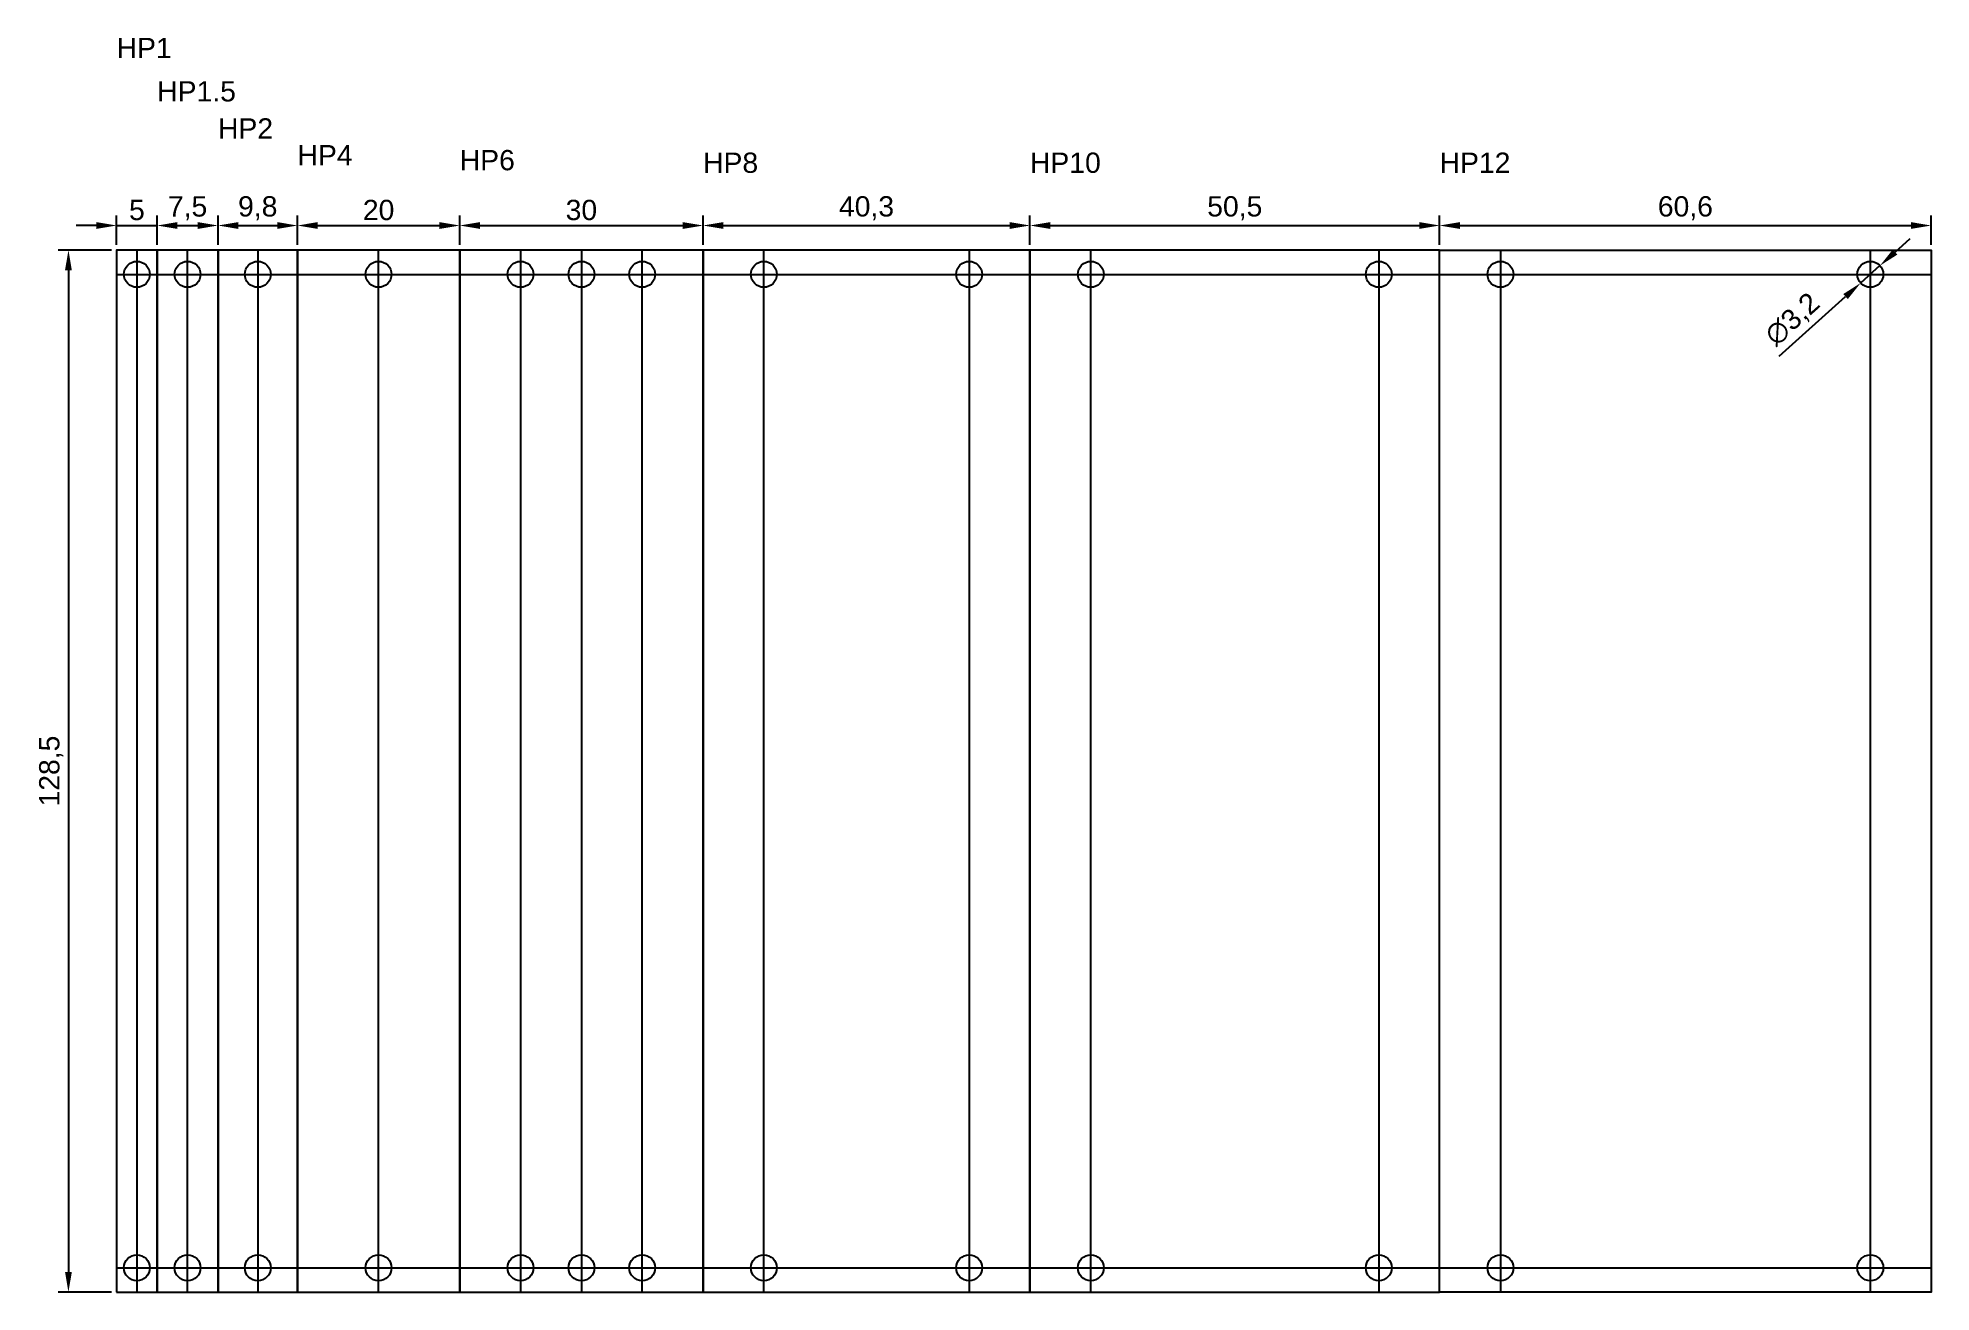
# Model space of a CAD drawing. Header units: millimetres. Extents: x -10 to 224, y 0 to 155.
import ezdxf

# ---------------------------------------------------------------- set-up
doc = ezdxf.new("R2010")
doc.units = ezdxf.units.MM
for name, color, linetype in [('01 Cuts', 7, 'Continuous'), ('03 Name', 4, 'Continuous'), ('04 Ano', 3, 'Continuous'), ('05 Hole', 6, 'Continuous'), ('10 Guide', 252, 'Continuous')]:
    doc.layers.add(name, color=color, linetype=linetype)
doc.styles.get("Standard").update_dxf_attribs({"font": 'arial.ttf'})
doc.dimstyles.new('ISO-25', dxfattribs={"dimtxt": 2.5, "dimasz": 2.5, "dimexe": 1.25, "dimexo": 0.625, "dimtad": 1, "dimtxsty": 'Standard', "dimcen": 2.5, "dimadec": 0, "dimazin": 0, "dimtfac": 1, "dimtmove": 0, "dimatfit": 3, "dimfxl": 1, "dimarcsym": 0})

# ---------------------------------------------------------------- blocks, each defined once
blk = doc.blocks.new('*D1')
at = {"layer": '04 Ano', "color": 0, "lineweight": -2, "transparency": 16777216}
for p, q in [((-2.5, 131.52), (-5, 131.52)), ((0, 129.12), (0, 132.77)), ((0, 131.52), (5, 131.52)), ((5, 129.12), (5, 132.77)), ((7.5, 131.52), (10, 131.52))]:
    blk.add_line(p, q, dxfattribs=at)
at = {"layer": '04 Ano', "color": 0, "transparency": 16777216}
for points in [[(-2.5, 131.94), (-2.5, 131.1), (0, 131.52)], [(7.5, 131.94), (7.5, 131.1), (5, 131.52)]]:
    blk.add_solid(points, dxfattribs=at)
at = {"layer": 'Defpoints', "color": 0, "transparency": 16777216}
for p in [(5, 131.52), (0, 128.5), (5, 128.5)]:
    blk.add_point(p, dxfattribs=at)
at = {"layer": '04 Ano', "color": 0, "transparency": 16777216, "insert": (2.5, 133.42), "char_height": 2.5, "attachment_point": 5}
blk.add_mtext('5', dxfattribs=at)
blk = doc.blocks.new('*D2')
at = {"layer": '04 Ano', "color": 0, "lineweight": -2, "transparency": 16777216}
for p, q in [((5, 129.12), (5, 132.77)), ((7.5, 131.52), (10, 131.52)), ((12.5, 129.12), (12.5, 132.77))]:
    blk.add_line(p, q, dxfattribs=at)
at = {"layer": '04 Ano', "color": 0, "transparency": 16777216}
for points in [[(7.5, 131.94), (7.5, 131.1), (5, 131.52)], [(10, 131.94), (10, 131.1), (12.5, 131.52)]]:
    blk.add_solid(points, dxfattribs=at)
at = {"layer": 'Defpoints', "color": 0, "transparency": 16777216}
for p in [(12.5, 131.52), (5, 128.5), (12.5, 128.5)]:
    blk.add_point(p, dxfattribs=at)
at = {"layer": '04 Ano', "color": 0, "transparency": 16777216, "insert": (8.75, 133.64), "char_height": 2.5, "attachment_point": 5}
blk.add_mtext('7,5', dxfattribs=at)
blk = doc.blocks.new('*D3')
at = {"layer": '04 Ano', "color": 0, "lineweight": -2, "transparency": 16777216}
for p, q in [((12.5, 129.12), (12.5, 132.77)), ((15, 131.52), (19.8, 131.52)), ((22.3, 129.12), (22.3, 132.77))]:
    blk.add_line(p, q, dxfattribs=at)
at = {"layer": '04 Ano', "color": 0, "transparency": 16777216}
for points in [[(15, 131.94), (15, 131.1), (12.5, 131.52)], [(19.8, 131.94), (19.8, 131.1), (22.3, 131.52)]]:
    blk.add_solid(points, dxfattribs=at)
at = {"layer": 'Defpoints', "color": 0, "transparency": 16777216}
for p in [(22.3, 131.52), (12.5, 128.5), (22.3, 128.5)]:
    blk.add_point(p, dxfattribs=at)
at = {"layer": '04 Ano', "color": 0, "transparency": 16777216, "insert": (17.4, 133.65), "char_height": 2.5, "attachment_point": 5}
blk.add_mtext('9,8', dxfattribs=at)
blk = doc.blocks.new('*D4')
at = {"layer": '04 Ano', "color": 0, "lineweight": -2, "transparency": 16777216}
for p, q in [((22.3, 129.12), (22.3, 132.77)), ((24.8, 131.52), (39.8, 131.52)), ((42.3, 129.12), (42.3, 132.77))]:
    blk.add_line(p, q, dxfattribs=at)
at = {"layer": '04 Ano', "color": 0, "transparency": 16777216}
for points in [[(24.8, 131.94), (24.8, 131.1), (22.3, 131.52)], [(39.8, 131.94), (39.8, 131.1), (42.3, 131.52)]]:
    blk.add_solid(points, dxfattribs=at)
at = {"layer": 'Defpoints', "color": 0, "transparency": 16777216}
for p in [(42.3, 131.52), (22.3, 128.5), (42.3, 128.5)]:
    blk.add_point(p, dxfattribs=at)
at = {"layer": '04 Ano', "color": 0, "transparency": 16777216, "insert": (32.3, 133.42), "char_height": 2.5, "attachment_point": 5}
blk.add_mtext('20', dxfattribs=at)
blk = doc.blocks.new('*D5')
at = {"layer": '04 Ano', "color": 0, "lineweight": -2, "transparency": 16777216}
for p, q in [((42.3, 129.12), (42.3, 132.77)), ((44.8, 131.52), (69.8, 131.52)), ((72.3, 129.12), (72.3, 132.77))]:
    blk.add_line(p, q, dxfattribs=at)
at = {"layer": '04 Ano', "color": 0, "transparency": 16777216}
for points in [[(44.8, 131.94), (44.8, 131.1), (42.3, 131.52)], [(69.8, 131.94), (69.8, 131.1), (72.3, 131.52)]]:
    blk.add_solid(points, dxfattribs=at)
at = {"layer": 'Defpoints', "color": 0, "transparency": 16777216}
for p in [(72.3, 131.52), (42.3, 128.5), (72.3, 128.5)]:
    blk.add_point(p, dxfattribs=at)
at = {"layer": '04 Ano', "color": 0, "transparency": 16777216, "insert": (57.3, 133.42), "char_height": 2.5, "attachment_point": 5}
blk.add_mtext('30', dxfattribs=at)
blk = doc.blocks.new('*D6')
at = {"layer": '04 Ano', "color": 0, "lineweight": -2, "transparency": 16777216}
for p, q in [((72.3, 129.12), (72.3, 132.77)), ((74.8, 131.52), (110.1, 131.52)), ((112.6, 129.12), (112.6, 132.77))]:
    blk.add_line(p, q, dxfattribs=at)
at = {"layer": '04 Ano', "color": 0, "transparency": 16777216}
for points in [[(74.8, 131.94), (74.8, 131.1), (72.3, 131.52)], [(110.1, 131.94), (110.1, 131.1), (112.6, 131.52)]]:
    blk.add_solid(points, dxfattribs=at)
at = {"layer": 'Defpoints', "color": 0, "transparency": 16777216}
for p in [(112.6, 131.52), (72.3, 128.5), (112.6, 128.5)]:
    blk.add_point(p, dxfattribs=at)
at = {"layer": '04 Ano', "color": 0, "transparency": 16777216, "insert": (92.45, 133.65), "char_height": 2.5, "attachment_point": 5}
blk.add_mtext('40,3', dxfattribs=at)
blk = doc.blocks.new('*D7')
at = {"layer": '04 Ano', "color": 0, "lineweight": -2, "transparency": 16777216}
for p, q in [((112.6, 129.12), (112.6, 132.77)), ((115.1, 131.52), (160.6, 131.52)), ((163.1, 129.12), (163.1, 132.77))]:
    blk.add_line(p, q, dxfattribs=at)
at = {"layer": '04 Ano', "color": 0, "transparency": 16777216}
for points in [[(115.1, 131.94), (115.1, 131.1), (112.6, 131.52)], [(160.6, 131.94), (160.6, 131.1), (163.1, 131.52)]]:
    blk.add_solid(points, dxfattribs=at)
at = {"layer": 'Defpoints', "color": 0, "transparency": 16777216}
for p in [(163.1, 131.52), (112.6, 128.5), (163.1, 128.5)]:
    blk.add_point(p, dxfattribs=at)
at = {"layer": '04 Ano', "color": 0, "transparency": 16777216, "insert": (137.85, 133.65), "char_height": 2.5, "attachment_point": 5}
blk.add_mtext('50,5', dxfattribs=at)
blk = doc.blocks.new('*D8')
at = {"layer": '04 Ano', "color": 0, "lineweight": -2, "transparency": 16777216}
for p, q in [((163.1, 129.12), (163.1, 132.77)), ((165.6, 131.52), (221.2, 131.52)), ((223.7, 129.12), (223.7, 132.77))]:
    blk.add_line(p, q, dxfattribs=at)
at = {"layer": '04 Ano', "color": 0, "transparency": 16777216}
for points in [[(165.6, 131.94), (165.6, 131.1), (163.1, 131.52)], [(221.2, 131.94), (221.2, 131.1), (223.7, 131.52)]]:
    blk.add_solid(points, dxfattribs=at)
at = {"layer": 'Defpoints', "color": 0, "transparency": 16777216}
for p in [(223.7, 131.52), (163.1, 128.5), (223.7, 128.5)]:
    blk.add_point(p, dxfattribs=at)
at = {"layer": '04 Ano', "color": 0, "transparency": 16777216, "insert": (193.4, 133.65), "char_height": 2.5, "attachment_point": 5}
blk.add_mtext('60,6', dxfattribs=at)
blk = doc.blocks.new('*D9')
at = {"layer": '04 Ano', "color": 0, "lineweight": -2, "transparency": 16777216}
for p, q in [((-0.62, 128.5), (-7.19, 128.5)), ((-5.94, 126), (-5.94, 2.5)), ((-0.62, 0), (-7.19, 0))]:
    blk.add_line(p, q, dxfattribs=at)
at = {"layer": '04 Ano', "color": 0, "transparency": 16777216}
for points in [[(-6.36, 126), (-5.52, 126), (-5.94, 128.5)], [(-6.36, 2.5), (-5.52, 2.5), (-5.94, 0)]]:
    blk.add_solid(points, dxfattribs=at)
at = {"layer": 'Defpoints', "color": 0, "transparency": 16777216}
for p in [(0, 128.5), (-5.94, 0), (0, 0)]:
    blk.add_point(p, dxfattribs=at)
at = {"layer": '04 Ano', "color": 0, "transparency": 16777216, "insert": (-8.07, 64.25), "char_height": 2.5, "attachment_point": 5, "rotation": 90}
blk.add_mtext('128,5', dxfattribs=at)
blk = doc.blocks.new('*D10')
at = {"layer": '04 Ano', "color": 0, "lineweight": -2, "transparency": 16777216}
for p, q in [((219.25, 128.24), (221.11, 129.91)), ((217.39, 126.57), (215.01, 124.43)), ((204.97, 115.41), (213.15, 122.76))]:
    blk.add_line(p, q, dxfattribs=at)
at = {"layer": '04 Ano', "color": 0, "transparency": 16777216}
for points in [[(218.97, 128.55), (219.53, 127.93), (217.39, 126.57)], [(212.87, 123.07), (213.43, 122.45), (215.01, 124.43)]]:
    blk.add_solid(points, dxfattribs=at)
at = {"layer": 'Defpoints', "color": 0, "transparency": 16777216}
for p in [(217.39, 126.57), (215.01, 124.43)]:
    blk.add_point(p, dxfattribs=at)
at = {"layer": '04 Ano', "color": 0, "transparency": 16777216, "insert": (206.68, 119.86), "char_height": 2.5, "attachment_point": 5, "rotation": 41.9258}
blk.add_mtext('∅3,2', dxfattribs=at)

msp = doc.modelspace()

# ---------------------------------------------------------------- linework, layer by layer
at = {"layer": '01 Cuts'}
for points in [[(0, 0), (5, 0), (5, 128.5), (0, 128.5)], [(5, 0), (12.5, 0), (12.5, 128.5), (5, 128.5)], [(12.5, 0), (22.3, 0), (22.3, 128.5), (12.5, 128.5)], [(22.3, 0), (42.3, 0), (42.3, 128.5), (22.3, 128.5)], [(42.3, 0), (72.3, 0), (72.3, 128.5), (42.3, 128.5)], [(72.3, 0), (112.6, 0), (112.6, 128.5), (72.3, 128.5)], [(112.6, 0), (163.1, 0), (163.1, 128.5), (112.6, 128.5)], [(163.1, 128.5), (223.7, 128.5), (223.7, 0), (163.1, 0)]]:
    msp.add_lwpolyline(points, close=True, dxfattribs=at)
at = {"layer": '05 Hole'}
for centre in [(2.5, 125.5), (8.75, 125.5), (17.4, 125.5), (32.3, 125.5), (49.8, 125.5), (57.3, 125.5), (64.8, 125.5), (79.8, 125.5), (105.1, 125.5), (120.1, 125.5), (155.6, 125.5), (170.6, 125.5), (216.2, 125.5), (2.5, 3), (8.75, 3), (17.4, 3), (32.3, 3), (49.8, 3), (57.3, 3), (64.8, 3), (79.8, 3), (105.1, 3), (120.1, 3), (155.6, 3), (170.6, 3), (216.2, 3)]:
    msp.add_circle(centre, 1.6, dxfattribs=at)
at = {"layer": '10 Guide'}
for p, q in [((2.5, 128.5), (2.5, 0)), ((8.75, 0), (8.75, 128.5)), ((17.4, 128.5), (17.4, 0)), ((32.3, 0), (32.3, 128.5)), ((49.8, 128.5), (49.8, 0)), ((57.3, 128.5), (57.3, 0)), ((64.8, 0), (64.8, 128.5)), ((79.8, 0), (79.8, 128.5)), ((105.1, 128.5), (105.1, 0)), ((120.1, 0), (120.1, 128.5)), ((155.6, 128.5), (155.6, 0)), ((170.6, 128.5), (170.6, 0)), ((216.2, 128.5), (216.2, 0)), ((0, 125.5), (163.1, 125.5)), ((163.1, 125.5), (223.7, 125.5)), ((0, 3), (163.1, 3)), ((163.1, 3), (216.2, 3)), ((216.2, 3), (223.7, 3))]:
    msp.add_line(p, q, dxfattribs=at)

# ---------------------------------------------------------------- texts
at = {"layer": '03 Name', "char_height": 2.5, "attachment_point": 1}
for s, width, insert in [('HP1', 5, (0, 154.659)), ('HP1.5', 7.5, (5, 149.318)), ('HP2', 9.8, (12.5, 144.74)), ('HP4', 20, (22.3, 141.44)), ('HP6', 30, (42.3, 140.833)), ('HP8', 30, (72.3, 140.513)), ('HP10', 30, (112.6, 140.513)), ('HP12', 30, (163.1, 140.513))]:
    msp.add_mtext_dynamic_manual_height_columns(s, width=width, gutter_width=12.5, heights=[0], dxfattribs=dict(at, insert=insert))

# ---------------------------------------------------------------- dimensions: what is measured, and where the dimension line sits
at = {"layer": '04 Ano'}
dim = msp.add_linear_dim(base=(5, 131.521), p1=(0, 128.5), p2=(5, 128.5), dimstyle='ISO-25', dxfattribs=at)
dim.commit()
dim.dimension.update_dxf_attribs({"geometry": '*D1', "text_midpoint": (2.5, 133.417)})
for base, p1, p2, picture, middle in [((12.5, 131.521), (5, 128.5), (12.5, 128.5), '*D2', (8.75, 133.643)), ((22.3, 131.521), (12.5, 128.5), (22.3, 128.5), '*D3', (17.4, 133.648)), ((42.3, 131.521), (22.3, 128.5), (42.3, 128.5), '*D4', (32.3, 133.422)), ((72.3, 131.521), (42.3, 128.5), (72.3, 128.5), '*D5', (57.3, 133.423)), ((112.6, 131.521), (72.3, 128.5), (112.6, 128.5), '*D6', (92.45, 133.648)), ((163.1, 131.521), (112.6, 128.5), (163.1, 128.5), '*D7', (137.85, 133.648)), ((223.7, 131.521), (163.1, 128.5), (223.7, 128.5), '*D8', (193.4, 133.648))]:
    dim = msp.add_linear_dim(base=base, p1=p1, p2=p2, dimstyle='ISO-25', override={"dimtmove": 1}, dxfattribs=at)
    dim.commit()
    dim.dimension.update_dxf_attribs({"geometry": picture, "text_midpoint": middle})
dim = msp.add_linear_dim(base=(-5.94, 0), p1=(0, 128.5), p2=(0, 0), angle=90, dimstyle='ISO-25', dxfattribs=at)
dim.commit()
dim.dimension.update_dxf_attribs({"geometry": '*D9', "text_midpoint": (-8.068, 64.25)})
dim = msp.add_diameter_dim_2p(p1=(217.39, 126.569), p2=(215.01, 124.431), dimstyle='ISO-25', dxfattribs=at)
dim.commit()
dim.dimension.update_dxf_attribs({"geometry": '*D10', "text_midpoint": (206.68, 119.865)})

doc.saveas('drawing.dxf')
